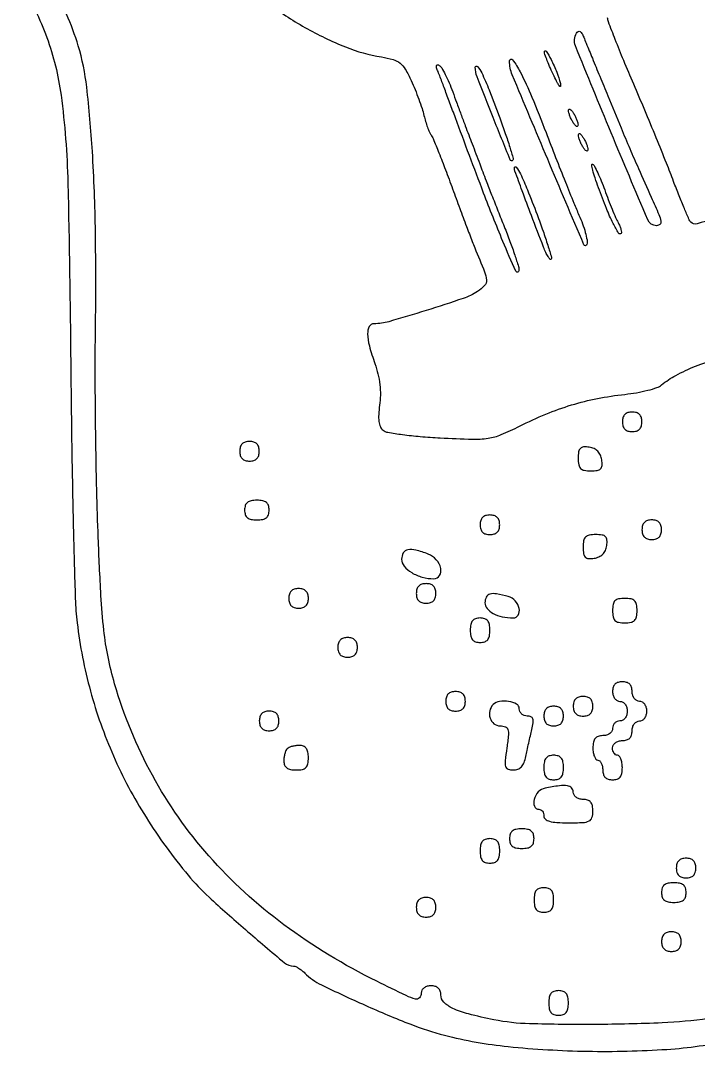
# Model space of a CAD drawing. Extents: x 0 to 400, y 1 to 699.
# Drawn here: x 106.3 to 244.5, y 0.6 to 210.8 of the extents above; entities that cross this region are included whole.
import ezdxf

# ---------------------------------------------------------------- set-up
doc = ezdxf.new("R2010")
doc.units = 0

msp = doc.modelspace()

# ---------------------------------------------------------------- linework, layer by layer
for points in [[(106.354611, 218.136524, -0.056083), (111.688073, 207.3903, -0.05433), (114.571514, 195.612156, -0.02691), (115.964151, 177.731987, -0.003852), (116.559932, 141, 0.001721), (116.774831, 123.026044, 0.002278), (117.101368, 106.6625, 0.001628), (117.482181, 92.950146, 0.022493), (117.859114, 88, 0.036089), (120.579294, 74.090355, 0.037295), (125.25178, 60.874091, 0.036846), (131.897518, 48.355577, 0.033537), (140.5, 36.525934, 0.032534), (144.749839, 32.062065, 0.008389), (152.17675, 25.440515, 0.003376), (160.130842, 18.67804, 0.176254), (161.994556, 18, -0.107723), (162.42004, 17.907254, -0.031267), (163.015405, 17.588353, -0.029862), (163.658628, 17.13498, -0.027938), (164.258493, 16.59865, 0.083249), (167.644319, 14.185139, 0.008585), (176.564651, 10.029145, 0.011486), (185.85938, 6.144718, 0.030042), (192.742752, 3.918375, 0.038076), (205.719018, 1.602152, 0.020736), (221.884498, 0.646403, 0.020733), (238.091197, 1.033379, 0.037698), (251.201269, 2.890141, -0.002171)], [(156.635559, 214.452184, 0.032606), (164.29912, 209.430231, 0.032594), (172.559536, 205.442661, 0.056562), (179.889269, 203.401716, -0.030027), (182.261925, 202.874631, -0.098364), (183.684025, 202.143765, -0.093129), (184.76099, 200.901498, -0.02527), (185.96275, 198.58177, -0.010823), (186.738906, 196.775357, -0.008409), (187.507166, 194.778959, -0.008516), (188.160751, 192.892426, -0.020291), (188.564796, 191.465309, 0.014043), (188.890719, 190.256725, 0.014357), (189.281831, 189.07731, 0.014248), (189.6793, 188.07464, 0.056489), (190.007371, 187.5, -0.060595), (190.427424, 186.750061, -0.002442), (191.598883, 183.85625, -0.004254), (192.942954, 180.403822, -0.002996), (194.397934, 176.5, 0.000934), (195.861043, 172.524334, 0.001177), (197.230897, 168.85, 0.000934), (198.393131, 165.772318, 0.009418), (198.903939, 164.5, -0.004701), (200.921533, 159.60854, -0.079081), (201.309045, 157.907413, -0.20608), (200.912552, 156.787714, -0.061065), (199.494236, 155.588181, -0.063339), (196.565962, 154.160891, -0.006115), (189.029975, 151.70703, -0.00579), (181.409693, 149.424884, -0.069965), (178.388133, 149, 0.275188), (177.423676, 148.425694, 0.130196), (177.07021, 146.966757, 0.061224), (177.430059, 144.476939, 0.019197), (178.560715, 140.875727, -0.028862), (179.181197, 138.757089, -0.028543), (179.556348, 136.573224, -0.02931), (179.67356, 134.422688, -0.035273), (179.522553, 132.404116, 0.022229), (179.332418, 130.523035, 0.047573), (179.388961, 129.066018, 0.065139), (179.679753, 127.990054, 0.127126), (180.211838, 127.285674, 0.126604), (181.17151, 126.858161, 0.00845), (184.173836, 126.403422, 0.011752), (187.816571, 126.001405, 0.008505), (191.890581, 125.718195, 0.006403), (198.422658, 125.459457, 0.043444), (201.645767, 125.653241, 0.061204), (204.318352, 126.39043, 0.019693), (208.061687, 128.110724, -0.019778), (213.433057, 130.578085, -0.024237), (218.634655, 132.433255, -0.02468), (223.909635, 133.750861, -0.021939), (229.5, 134.604647, 0.016438), (231.907052, 134.945218, 0.018844), (234.178125, 135.431925, 0.018283), (236.057322, 135.983217, 0.094155), (237, 136.510112, -0.051912), (239.905158, 138.470889, -0.026324), (243.906053, 140.341421, -0.025004), (248.450794, 141.922022, -0.026321)], [(246.5, 7.315044, -0.026317), (237.122567, 6.426909, -0.009014), (223.471471, 6.102246, -0.008097), (210.080403, 6.242091, -0.042892), (202.799221, 7.063724, -0.013148), (197.618668, 8.24612, -0.04686), (194.41991, 9.393283, -0.08487), (192.619221, 10.644666, -0.201184), (192, 12.12132, 0.082508), (191.867116, 12.921124, 0.122452), (191.483856, 13.515165, 0.117348), (190.852971, 13.876806, 0.071842), (190, 14, 0.072314), (189.230589, 13.888136, 0.08892), (188.583333, 13.5625, 0.10214), (188.153209, 13.075754, 0.130775), (188, 12.5, -0.179652), (187.639415, 11.528824, -0.287571), (186.82161, 11.276077, -0.047601), (184.928461, 11.978774, -0.002336), (178.927574, 14.916248, -0.043966), (160.016159, 26.452853, -0.053315), (144.715006, 40.485156, -0.055496), (133.200786, 56.91678, -0.054624), (125.509343, 75.564515, -0.020355), (124.15782, 81.055029, -0.022184), (123.30261, 86.482304, -0.014511), (122.711165, 93.599549, -0.003541), (122.160226, 105.3611, -0.004209), (121.858057, 115.00911, -0.00244), (121.649158, 126.606073, -0.002439), (121.553153, 138.237426, -0.004103), (121.600304, 148, 0.00688), (121.58607, 167.663424, 0.011597), (120.964797, 184.145374, 0.013272), (119.817476, 197.237616, 0.044181), (118.084565, 205.688316, 0.03405), (115.673856, 212.119494, 0.019329)], [(251.12366, 171.436878, -0.005522), (244.228684, 169.363437, -0.288814), (242.952329, 169.732193, -0.078251), (242.575034, 170.319492, -0.003714), (241.643675, 172.477582, -0.006023), (240.583879, 175.070955, -0.004291), (239.456839, 178, 0.005481), (238.012985, 181.725923, 0.002046), (235.907288, 186.926018, 0.002027), (233.566141, 192.574834, 0.002454), (231.322317, 197.854528, -0.003304), (229.282883, 202.676029, -0.004884), (227.563431, 206.934068, -0.002322), (226.155764, 210.57006, -0.091437), (226, 211.41469, -0.128798)]]:
    msp.add_lwpolyline(points, format="xyb")
for points in [[(226.023467, 195.5, 0.000824), (228.737002, 188.931064, 0.002894), (230.515138, 184.715641, 0.003099), (232.280092, 180.667651, 0.001053), (234.894458, 174.804864, -0.004166), (236.448112, 171.261604, -0.054755), (236.864641, 169.893305, -0.253997), (236.664414, 169.271177, -0.192825), (235.98739, 169, -0.300681), (234.188, 170.189641, -0.002092), (226.712028, 187.956902, -0.002361), (219.441924, 205.674708, -0.238956), (219.660814, 208.260203, -0.130259), (220.007359, 208.588367, -0.257509), (220.374937, 208.586543, -0.135038), (220.75482, 208.212628, -0.035627), (221.131897, 207.439216, 0.001473), (221.633498, 206.202654, 0.000135), (222.890537, 203.132145, 0.000174), (224.391897, 199.471303, 0.000137)], [(216.373128, 198, -0.083198), (216.415045, 197.463601, -0.661985), (216.247641, 197.409375, -0.057257), (215.785734, 198.084313, -0.00938), (215.071929, 199.5, -0.008336), (214.332836, 201.10486, -0.010428), (213.703361, 202.61875, -0.008801), (213.226741, 203.902116, -0.076117), (213.114201, 204.5, -0.753709), (213.45296, 204.609698, -0.03188), (214.459741, 202.885412, -0.020562), (215.634563, 200.280083, -0.034641)], [(194.423852, 196.282655, 0.001533), (195.194761, 194.160143, 0.001018), (196.0915, 191.729905, 0.001025), (196.971754, 189.374021, 0.002), (197.684915, 187.5, -0.000729), (198.369841, 185.713851, -0.000473), (199.156758, 183.646875, -0.000476), (199.921273, 181.627225, -0.000904), (200.532113, 180, 0.003252), (201.235271, 178.153255, 0.000908), (202.359863, 175.271983, 0.000916), (203.644123, 172.016728, 0.000962), (204.919379, 168.819518, -0.00623), (206.094213, 165.781452, -0.008446), (207.074318, 163.007569, -0.006002), (207.824242, 160.672439, -0.088284), (207.929363, 159.819518, -0.782794), (207.312695, 159.701564, -0.009387), (204.640076, 165.805686, -0.007691), (200.71994, 175.662196, -0.002224), (194.969313, 191, 0.000638), (193.850961, 194.011843, 0.000753), (192.784692, 196.859126, 0.000657), (191.877452, 199.261108, 0.004735), (191.427716, 200.414045, -0.02248), (191.149221, 201.210335, -0.122356), (191.12747, 201.663211, -0.373643), (191.317828, 201.810988, -0.125284), (191.681732, 201.6967, -0.122356), (192.173227, 201.193589, -0.01535), (192.908644, 199.845877, -0.017311), (193.69029, 198.160264, -0.013565)], [(213.438063, 188, 0.001912), (215.407538, 182.897246, 0.002019), (217.380966, 177.901533, 0.001927), (219.115981, 173.608823, 0.009158), (220.162843, 171.175431, -0.018927), (220.887148, 169.396896, -0.021013), (221.447344, 167.629046, -0.020918), (221.795678, 166.093141, -0.093868), (221.790176, 165.175431, -0.738977), (221.173948, 165.110616, -0.000876), (213.787456, 182.531674, -0.001219), (206.566717, 199.762385, -0.098919), (206, 202.598916, -0.715246), (206.628714, 202.813582, -0.046743), (208.168791, 200.382223, -0.019033), (210.555229, 195.221716, -0.007642)], [(204.004286, 190.988376, -0.005281), (205.145097, 187.790677, -0.008453), (206.043729, 185.034888, -0.00311), (206.753259, 182.675208, -0.274409), (206.665839, 182.332506, -0.536287), (206.138172, 182.43898, -0.001268), (202.650586, 191.054408, -0.002757), (199.380613, 199.323022, -0.099609), (199.030409, 201.33282, -0.684449), (199.457403, 201.485944, -0.066725), (200.328539, 200.160484, -0.018867), (201.837893, 196.692133, -0.004871)], [(219.969374, 189.5, -0.190341), (219.877628, 189.267727, -0.335455), (219.684621, 189.234375, -0.102785), (219.374359, 189.485814, -0.027796), (219, 190, -0.026766), (218.628962, 190.647707, -0.024204), (218.315379, 191.353125, -0.024967), (218.096832, 192.012663, -0.067616), (218.030626, 192.5, -0.190341), (218.122372, 192.732273, -0.335455), (218.315379, 192.765625, -0.102785), (218.625641, 192.514186, -0.027796), (219, 192, -0.026766), (219.371038, 191.352293, -0.024204), (219.684621, 190.646875, -0.024967), (219.903168, 189.987337, -0.067616)], [(221.969374, 184.5, -0.190341), (221.877628, 184.267727, -0.335455), (221.684621, 184.234375, -0.102785), (221.374359, 184.485814, -0.027796), (221, 185, -0.026766), (220.628962, 185.647707, -0.024204), (220.315379, 186.353125, -0.024967), (220.096832, 187.012663, -0.067616), (220.030626, 187.5, -0.190341), (220.122372, 187.732273, -0.335455), (220.315379, 187.765625, -0.102785), (220.625641, 187.514186, -0.027796), (221, 187, -0.026766), (221.371038, 186.352293, -0.024204), (221.684621, 185.646875, -0.024967), (221.903168, 184.987337, -0.067616)], [(211.609726, 171.281468, -0.005402), (212.83755, 167.907184, -0.008644), (213.804587, 164.997745, -0.00324), (214.566663, 162.508833, -0.275693), (214.473575, 162.140242, -0.4399), (214.244952, 162.150182, -0.035888), (213.851249, 162.693851, -0.030256), (213.398842, 163.532879, -0.016453), (212.941462, 164.611312, -0.001289), (210.46624, 171.076481, -0.002757), (208.595472, 176.083799, -0.001007), (207.112361, 180.146518, -0.087222), (207, 180.785726, -0.711792), (207.372875, 180.914948, -0.053957), (208.221804, 179.559073, -0.017684), (209.653182, 176.321044, -0.005269)], [(225.411195, 176.282655, 0.005774), (226.139141, 174.316129, 0.005733), (226.913985, 172.362238, 0.005634), (227.630252, 170.669403, 0.022174), (228.128812, 169.652621, -0.024243), (228.486336, 168.915781, -0.034743), (228.72413, 168.230083, -0.037371), (228.831089, 167.672883, -0.228965), (228.737461, 167.404128, -0.489547), (228.20313, 167.471325, -0.019242), (227.118095, 169.473067, -0.018917), (225.771095, 172.486082, -0.007344), (224.127803, 176.74953, -0.009192), (223.437932, 178.732391, -0.018643), (222.982903, 180.319866, -0.022602), (222.765402, 181.411465, -0.639505), (222.947923, 181.532185, -0.134826), (223.324272, 181.127542, -0.010604), (223.98312, 179.79755, -0.013817), (224.701967, 178.148604, -0.010123)], [(229, 129, 0.072254), (229.126841, 128.126841, 0.124864), (229.5, 127.5, 0.124864), (230.126841, 127.126841, 0.072254), (231, 127, 0.072254), (231.873159, 127.126841, 0.124864), (232.5, 127.5, 0.124864), (232.873159, 128.126841, 0.072254), (233, 129, 0.072254), (232.873159, 129.873159, 0.124864), (232.5, 130.5, 0.124864), (231.873159, 130.873159, 0.072254), (231, 131, 0.072254), (230.126841, 130.873159, 0.124864), (229.5, 130.5, 0.124864), (229.126841, 129.873159, 0.072254)], [(151, 123, 0.072254), (151.126841, 122.126841, 0.124864), (151.5, 121.5, 0.124864), (152.126841, 121.126841, 0.072254), (153, 121, 0.072254), (153.873159, 121.126841, 0.124864), (154.5, 121.5, 0.124864), (154.873159, 122.126841, 0.072254), (155, 123, 0.072254), (154.873159, 123.873159, 0.124864), (154.5, 124.5, 0.124864), (153.873159, 124.873159, 0.072254), (153, 125, 0.072254), (152.126841, 124.873159, 0.124864), (151.5, 124.5, 0.124864), (151.126841, 123.873159, 0.072254)], [(220, 121.569551, 0.042944), (220.114059, 120.243985, 0.154648), (220.5, 119.5, 0.154648), (221.243985, 119.114059, 0.042944), (222.569551, 119, 0.03591), (223.893075, 119.095178, 0.161847), (224.576922, 119.43782, 0.18449), (224.869085, 120.091139, 0.049221), (224.819551, 121.25, 0.071286), (224.534868, 122.227453, 0.090158), (224, 123, 0.090158), (223.227453, 123.534868, 0.071286), (222.25, 123.819551, 0.049221), (221.091139, 123.869085, 0.18449), (220.43782, 123.576922, 0.161847), (220.095178, 122.893075, 0.03591)], [(152, 111, 0.07578), (152.142566, 110.064742, 0.149477), (152.5625, 109.45, 0.124434), (153.317234, 109.106468, 0.044917), (154.5, 109, 0.044917), (155.682766, 109.106468, 0.124434), (156.4375, 109.45, 0.149477), (156.857434, 110.064742, 0.07578), (157, 111, 0.07578), (156.857434, 111.935258, 0.149477), (156.4375, 112.55, 0.124434), (155.682766, 112.893532, 0.044917), (154.5, 113, 0.044917), (153.317234, 112.893532, 0.124434), (152.5625, 112.55, 0.149477), (152.142566, 111.935258, 0.07578)], [(200, 108, 0.072254), (200.126841, 107.126841, 0.124864), (200.5, 106.5, 0.124864), (201.126841, 106.126841, 0.072254), (202, 106, 0.072254), (202.873159, 106.126841, 0.124864), (203.5, 106.5, 0.124864), (203.873159, 107.126841, 0.072254), (204, 108, 0.072254), (203.873159, 108.873159, 0.124864), (203.5, 109.5, 0.124864), (202.873159, 109.873159, 0.072254), (202, 110, 0.072254), (201.126841, 109.873159, 0.124864), (200.5, 109.5, 0.124864), (200.126841, 108.873159, 0.072254)], [(233, 107, 0.072254), (233.126841, 106.126841, 0.124864), (233.5, 105.5, 0.124864), (234.126841, 105.126841, 0.072254), (235, 105, 0.072254), (235.873159, 105.126841, 0.124864), (236.5, 105.5, 0.124864), (236.873159, 106.126841, 0.072254), (237, 107, 0.072254), (236.873159, 107.873159, 0.124864), (236.5, 108.5, 0.124864), (235.873159, 108.873159, 0.072254), (235, 109, 0.072254), (234.126841, 108.873159, 0.124864), (233.5, 108.5, 0.124864), (233.126841, 107.873159, 0.072254)], [(221, 103.430449, 0.03591), (221.095178, 102.106925, 0.161847), (221.43782, 101.423078, 0.18449), (222.091139, 101.130915, 0.049221), (223.25, 101.180449, 0.071286), (224.227453, 101.465132, 0.090158), (225, 102, 0.090158), (225.534868, 102.772547, 0.071286), (225.819551, 103.75, 0.049221), (225.869085, 104.908861, 0.18449), (225.576922, 105.56218, 0.161847), (224.893075, 105.904822, 0.03591), (223.569551, 106, 0.042944), (222.243985, 105.885941, 0.154648), (221.5, 105.5, 0.154648), (221.114059, 104.756015, 0.042944)], [(184, 100.975249, 0.179143), (184.524256, 99.558976, 0.079487), (186.066821, 98.251486, 0.068492), (188.226511, 97.318738, 0.067834), (190.5651, 97, 0.259356), (191.731615, 97.648721, 0.196726), (191.979865, 99.119192, 0.125763), (191.080119, 100.884097, 0.122053), (189.4349, 102.024751, 0.027308), (186.876686, 102.840605, 0.111679), (185.257661, 102.891913, 0.214731), (184.349151, 102.251795, 0.13429)], [(161, 93, 0.072254), (161.126841, 92.126841, 0.124864), (161.5, 91.5, 0.124864), (162.126841, 91.126841, 0.072254), (163, 91, 0.072254), (163.873159, 91.126841, 0.124864), (164.5, 91.5, 0.124864), (164.873159, 92.126841, 0.072254), (165, 93, 0.072254), (164.873159, 93.873159, 0.124864), (164.5, 94.5, 0.124864), (163.873159, 94.873159, 0.072254), (163, 95, 0.072254), (162.126841, 94.873159, 0.124864), (161.5, 94.5, 0.124864), (161.126841, 93.873159, 0.072254)], [(187, 94, 0.072254), (187.126841, 93.126841, 0.124864), (187.5, 92.5, 0.124864), (188.126841, 92.126841, 0.072254), (189, 92, 0.072254), (189.873159, 92.126841, 0.124864), (190.5, 92.5, 0.124864), (190.873159, 93.126841, 0.072254), (191, 94, 0.072254), (190.873159, 94.873159, 0.124864), (190.5, 95.5, 0.124864), (189.873159, 95.873159, 0.072254), (189, 96, 0.072254), (188.126841, 95.873159, 0.124864), (187.5, 95.5, 0.124864), (187.126841, 94.873159, 0.072254)], [(201, 92.116631, 0.174468), (201.429799, 90.922379, 0.096553), (202.642418, 89.926911, 0.073291), (204.490466, 89.255374, 0.047861), (206.75, 89.013655, 0.271409), (207.772079, 89.597672, 0.189024), (207.97288, 90.944667, 0.126819), (207.168371, 92.497764, 0.145698), (205.75, 93.369714, 0.020727), (203.329905, 93.911882, 0.109654), (201.980399, 93.858556, 0.218781), (201.264629, 93.269361, 0.11331)], [(227, 90.5, 0.045527), (227.115743, 89.231486, 0.152009), (227.5, 88.5, 0.152009), (228.231486, 88.115743, 0.045527), (229.5, 88, 0.045527), (230.768514, 88.115743, 0.152009), (231.5, 88.5, 0.152009), (231.884257, 89.231486, 0.045527), (232, 90.5, 0.045527), (231.884257, 91.768514, 0.152009), (231.5, 92.5, 0.152009), (230.768514, 92.884257, 0.045527), (229.5, 93, 0.045527), (228.231486, 92.884257, 0.152009), (227.5, 92.5, 0.152009), (227.115743, 91.768514, 0.045527)], [(198, 86.5, 0.044917), (198.106468, 85.317234, 0.124434), (198.45, 84.5625, 0.149477), (199.064742, 84.142566, 0.07578), (200, 84, 0.07578), (200.935258, 84.142566, 0.149477), (201.55, 84.5625, 0.124434), (201.893532, 85.317234, 0.044917), (202, 86.5, 0.044917), (201.893532, 87.682766, 0.124434), (201.55, 88.4375, 0.149477), (200.935258, 88.857434, 0.07578), (200, 89, 0.07578), (199.064742, 88.857434, 0.149477), (198.45, 88.4375, 0.124434), (198.106468, 87.682766, 0.044917)], [(171, 83, 0.072254), (171.126841, 82.126841, 0.124864), (171.5, 81.5, 0.124864), (172.126841, 81.126841, 0.072254), (173, 81, 0.072254), (173.873159, 81.126841, 0.124864), (174.5, 81.5, 0.124864), (174.873159, 82.126841, 0.072254), (175, 83, 0.072254), (174.873159, 83.873159, 0.124864), (174.5, 84.5, 0.124864), (173.873159, 84.873159, 0.072254), (173, 85, 0.072254), (172.126841, 84.873159, 0.124864), (171.5, 84.5, 0.124864), (171.126841, 83.873159, 0.072254)], [(227, 74, 0.072314), (227.111864, 73.230589, 0.08892), (227.4375, 72.583333, 0.10214), (227.924246, 72.153209, 0.130775), (228.5, 72, -0.130775), (229.075754, 71.846791, -0.10214), (229.5625, 71.416667, -0.08892), (229.888136, 70.769411, -0.072314), (230, 70, -0.072314), (229.888136, 69.230589, -0.08892), (229.5625, 68.583333, -0.10214), (229.075754, 68.153209, -0.130775), (228.5, 68, 0.099038), (227.927543, 67.885486, 0.097945), (227.440625, 67.559375, 0.097945), (227.114514, 67.072457, 0.099038), (227, 66.5, -0.130775), (226.846791, 65.924246, -0.10214), (226.416667, 65.4375, -0.08892), (225.769411, 65.111864, -0.072314), (225, 65, 0.07578), (224.064742, 64.857434, 0.149477), (223.45, 64.4375, 0.124434), (223.106468, 63.682766, 0.044917), (223, 62.5, 0.038131), (223.073116, 61.542644, 0.057076), (223.29375, 60.734375, 0.074992), (223.617064, 60.182831, 0.226478), (224, 60, -0.191087), (224.381882, 59.848523, -0.088204), (224.70625, 59.4125, -0.068025), (224.926307, 58.765418, -0.048028), (225, 58, 0.072254), (225.126841, 57.126841, 0.124864), (225.5, 56.5, 0.124864), (226.126841, 56.126841, 0.072254), (227, 56, 0.07578), (227.935258, 56.142566, 0.149477), (228.55, 56.5625, 0.124434), (228.893532, 57.317234, 0.044917), (229, 58.5, 0.038131), (228.926884, 59.457356, 0.057076), (228.70625, 60.265625, 0.074992), (228.382936, 60.817169, 0.226478), (228, 61, -0.148195), (227.618646, 61.115568, -0.098894), (227.29375, 61.440625, -0.082425), (227.074694, 61.926543, -0.064853), (227, 62.5, -0.130775), (227.153209, 63.075754, -0.10214), (227.583333, 63.5625, -0.08892), (228.230589, 63.888136, -0.072314), (229, 64, 0.072254), (229.873159, 64.126841, 0.124864), (230.5, 64.5, 0.124864), (230.873159, 65.126841, 0.072254), (231, 66, -0.072314), (231.111864, 66.769411, -0.08892), (231.4375, 67.416667, -0.10214), (231.924246, 67.846791, -0.130775), (232.5, 68, 0.130775), (233.075754, 68.153209, 0.10214), (233.5625, 68.583333, 0.08892), (233.888136, 69.230589, 0.072314), (234, 70, 0.072314), (233.888136, 70.769411, 0.08892), (233.5625, 71.416667, 0.10214), (233.075754, 71.846791, 0.130775), (232.5, 72, -0.130775), (231.924246, 72.153209, -0.10214), (231.4375, 72.583333, -0.08892), (231.111864, 73.230589, -0.072314), (231, 74, 0.072254), (230.873159, 74.873159, 0.124864), (230.5, 75.5, 0.124864), (229.873159, 75.873159, 0.072254), (229, 76, 0.072254), (228.126841, 75.873159, 0.124864), (227.5, 75.5, 0.124864), (227.126841, 74.873159, 0.072254)], [(193, 72, 0.072254), (193.126841, 71.126841, 0.124864), (193.5, 70.5, 0.124864), (194.126841, 70.126841, 0.072254), (195, 70, 0.072254), (195.873159, 70.126841, 0.124864), (196.5, 70.5, 0.124864), (196.873159, 71.126841, 0.072254), (197, 72, 0.072254), (196.873159, 72.873159, 0.124864), (196.5, 73.5, 0.124864), (195.873159, 73.873159, 0.072254), (195, 74, 0.072254), (194.126841, 73.873159, 0.124864), (193.5, 73.5, 0.124864), (193.126841, 72.873159, 0.072254)], [(202.666667, 71.333333, 0.142519), (201.973018, 70.07043, 0.133408), (202.041019, 68.596879, 0.144262), (202.828652, 67.440423, 0.173288), (204.061273, 67, -0.081056), (205.168128, 66.81938, -0.241648), (205.688459, 66.286065, -0.102238), (205.794286, 65.176692, -0.010047), (205.447729, 62.5, 0.01019), (205.105424, 59.850209, 0.098943), (205.205727, 58.728137, 0.237941), (205.713126, 58.187391, 0.087726), (206.772957, 58, 0.092177), (207.699533, 58.172282, 0.11421), (208.424185, 58.662853, 0.093062), (208.959321, 59.511372, 0.044697), (209.325903, 60.75, -0.003415), (209.586494, 62.001812, -0.00199), (209.915309, 63.5, -0.001989), (210.256608, 64.998036, -0.003364), (210.555979, 66.25, 0.023831), (210.829409, 67.643254, 0.11939), (210.757257, 68.429442, 0.214424), (210.364505, 68.849663, 0.099507), (209.616577, 69, -0.091651), (208.999441, 69.114081, -0.095899), (208.47487, 69.440625, -0.099476), (208.123833, 69.9277, -0.106951), (208, 70.5, 0.276183), (207.442939, 71.431574, 0.084686), (205.824217, 71.975134, 0.076123), (203.950398, 71.980836, 0.160479)], [(219, 71, 0.072254), (219.126841, 70.126841, 0.124864), (219.5, 69.5, 0.124864), (220.126841, 69.126841, 0.072254), (221, 69, 0.072254), (221.873159, 69.126841, 0.124864), (222.5, 69.5, 0.124864), (222.873159, 70.126841, 0.072254), (223, 71, 0.072254), (222.873159, 71.873159, 0.124864), (222.5, 72.5, 0.124864), (221.873159, 72.873159, 0.072254), (221, 73, 0.072254), (220.126841, 72.873159, 0.124864), (219.5, 72.5, 0.124864), (219.126841, 71.873159, 0.072254)], [(155, 68, 0.072254), (155.126841, 67.126841, 0.124864), (155.5, 66.5, 0.124864), (156.126841, 66.126841, 0.072254), (157, 66, 0.072254), (157.873159, 66.126841, 0.124864), (158.5, 66.5, 0.124864), (158.873159, 67.126841, 0.072254), (159, 68, 0.072254), (158.873159, 68.873159, 0.124864), (158.5, 69.5, 0.124864), (157.873159, 69.873159, 0.072254), (157, 70, 0.072254), (156.126841, 69.873159, 0.124864), (155.5, 69.5, 0.124864), (155.126841, 68.873159, 0.072254)], [(213, 69, 0.072254), (213.126841, 68.126841, 0.124864), (213.5, 67.5, 0.124864), (214.126841, 67.126841, 0.072254), (215, 67, 0.072254), (215.873159, 67.126841, 0.124864), (216.5, 67.5, 0.124864), (216.873159, 68.126841, 0.072254), (217, 69, 0.072254), (216.873159, 69.873159, 0.124864), (216.5, 70.5, 0.124864), (215.873159, 70.873159, 0.072254), (215, 71, 0.072254), (214.126841, 70.873159, 0.124864), (213.5, 70.5, 0.124864), (213.126841, 69.873159, 0.072254)], [(160.666667, 62.333333, 0.097261), (160.4101, 61.951373, 0.034257), (160.195833, 61.323958, 0.032464), (160.049166, 60.584091, 0.03271), (160, 59.833333, 0.092034), (160.1537, 59.005391, 0.143714), (160.590909, 58.433333, 0.113457), (161.355925, 58.103739, 0.045244), (162.5, 58, 0.045527), (163.768514, 58.115743, 0.152009), (164.5, 58.5, 0.152009), (164.884257, 59.231486, 0.045527), (165, 60.5, 0.045244), (164.896261, 61.644075, 0.113457), (164.566667, 62.409091, 0.143714), (163.994609, 62.8463, 0.092034), (163.166667, 63, 0.03271), (162.415909, 62.950834, 0.032464), (161.676042, 62.804167, 0.034257), (161.048627, 62.5899, 0.097261)], [(213, 58.5, 0.044917), (213.106468, 57.317234, 0.124434), (213.45, 56.5625, 0.149477), (214.064742, 56.142566, 0.07578), (215, 56, 0.07578), (215.935258, 56.142566, 0.149477), (216.55, 56.5625, 0.124434), (216.893532, 57.317234, 0.044917), (217, 58.5, 0.044917), (216.893532, 59.682766, 0.124434), (216.55, 60.4375, 0.149477), (215.935258, 60.857434, 0.07578), (215, 61, 0.07578), (214.064742, 60.857434, 0.149477), (213.45, 60.4375, 0.124434), (213.106468, 59.682766, 0.044917)], [(213.25, 54.294267, 0.160271), (211.872737, 53.527284, 0.11591), (211.00261, 51.986384, 0.172525), (211.083259, 50.607642, 0.301323), (212, 50, -0.137303), (212.381339, 49.89327, -0.100211), (212.70625, 49.593269, -0.086171), (212.924984, 49.144549, -0.070529), (213, 48.615385, 0.228338), (213.305062, 47.982208, 0.101013), (214.152778, 47.55, 0.052611), (215.646134, 47.301292, 0.014977), (218, 47.230769, 0.010538), (220.994005, 47.293876, 0.101059), (222.225806, 47.6, 0.21327), (222.808856, 48.284495, 0.071444), (223, 49.615385, 0.049655), (222.889454, 50.725794, 0.125515), (222.540323, 51.451923, 0.144601), (221.923353, 51.861171, 0.074756), (221, 52, -0.072314), (220.230589, 52.111864, -0.08892), (219.583333, 52.4375, -0.10214), (219.153209, 52.924246, -0.130775), (219, 53.5, 0.196134), (218.657829, 54.338734, 0.166213), (217.797234, 54.772297, 0.068473), (216.157653, 54.77317, 0.01352)], [(206, 44, 0.07578), (206.142566, 43.064742, 0.149477), (206.5625, 42.45, 0.124434), (207.317234, 42.106468, 0.044917), (208.5, 42, 0.044917), (209.682766, 42.106468, 0.124434), (210.4375, 42.45, 0.149477), (210.857434, 43.064742, 0.07578), (211, 44, 0.07578), (210.857434, 44.935258, 0.149477), (210.4375, 45.55, 0.124434), (209.682766, 45.893532, 0.044917), (208.5, 46, 0.044917), (207.317234, 45.893532, 0.124434), (206.5625, 45.55, 0.149477), (206.142566, 44.935258, 0.07578)], [(200, 41.5, 0.044917), (200.106468, 40.317234, 0.124434), (200.45, 39.5625, 0.149477), (201.064742, 39.142566, 0.07578), (202, 39, 0.07578), (202.935258, 39.142566, 0.149477), (203.55, 39.5625, 0.124434), (203.893532, 40.317234, 0.044917), (204, 41.5, 0.044917), (203.893532, 42.682766, 0.124434), (203.55, 43.4375, 0.149477), (202.935258, 43.857434, 0.07578), (202, 44, 0.07578), (201.064742, 43.857434, 0.149477), (200.45, 43.4375, 0.124434), (200.106468, 42.682766, 0.044917)], [(240, 38, 0.072254), (240.126841, 37.126841, 0.124864), (240.5, 36.5, 0.124864), (241.126841, 36.126841, 0.072254), (242, 36, 0.072254), (242.873159, 36.126841, 0.124864), (243.5, 36.5, 0.124864), (243.873159, 37.126841, 0.072254), (244, 38, 0.072254), (243.873159, 38.873159, 0.124864), (243.5, 39.5, 0.124864), (242.873159, 39.873159, 0.072254), (242, 40, 0.072254), (241.126841, 39.873159, 0.124864), (240.5, 39.5, 0.124864), (240.126841, 38.873159, 0.072254)], [(211, 31.5, 0.044917), (211.106468, 30.317234, 0.124434), (211.45, 29.5625, 0.149477), (212.064742, 29.142566, 0.07578), (213, 29, 0.07578), (213.935258, 29.142566, 0.149477), (214.55, 29.5625, 0.124434), (214.893532, 30.317234, 0.044917), (215, 31.5, 0.044917), (214.893532, 32.682766, 0.124434), (214.55, 33.4375, 0.149477), (213.935258, 33.857434, 0.07578), (213, 34, 0.07578), (212.064742, 33.857434, 0.149477), (211.45, 33.4375, 0.124434), (211.106468, 32.682766, 0.044917)], [(237, 33, 0.07578), (237.142566, 32.064742, 0.149477), (237.5625, 31.45, 0.124434), (238.317234, 31.106468, 0.044917), (239.5, 31, 0.044917), (240.682766, 31.106468, 0.124434), (241.4375, 31.45, 0.149477), (241.857434, 32.064742, 0.07578), (242, 33, 0.07578), (241.857434, 33.935258, 0.149477), (241.4375, 34.55, 0.124434), (240.682766, 34.893532, 0.044917), (239.5, 35, 0.044917), (238.317234, 34.893532, 0.124434), (237.5625, 34.55, 0.149477), (237.142566, 33.935258, 0.07578)], [(187, 30, 0.072254), (187.126841, 29.126841, 0.124864), (187.5, 28.5, 0.124864), (188.126841, 28.126841, 0.072254), (189, 28, 0.072254), (189.873159, 28.126841, 0.124864), (190.5, 28.5, 0.124864), (190.873159, 29.126841, 0.072254), (191, 30, 0.072254), (190.873159, 30.873159, 0.124864), (190.5, 31.5, 0.124864), (189.873159, 31.873159, 0.072254), (189, 32, 0.072254), (188.126841, 31.873159, 0.124864), (187.5, 31.5, 0.124864), (187.126841, 30.873159, 0.072254)], [(237, 23, 0.072254), (237.126841, 22.126841, 0.124864), (237.5, 21.5, 0.124864), (238.126841, 21.126841, 0.072254), (239, 21, 0.072254), (239.873159, 21.126841, 0.124864), (240.5, 21.5, 0.124864), (240.873159, 22.126841, 0.072254), (241, 23, 0.072254), (240.873159, 23.873159, 0.124864), (240.5, 24.5, 0.124864), (239.873159, 24.873159, 0.072254), (239, 25, 0.072254), (238.126841, 24.873159, 0.124864), (237.5, 24.5, 0.124864), (237.126841, 23.873159, 0.072254)], [(214, 10.5, 0.044917), (214.106468, 9.317234, 0.124434), (214.45, 8.5625, 0.149477), (215.064742, 8.142566, 0.07578), (216, 8, 0.07578), (216.935258, 8.142566, 0.149477), (217.55, 8.5625, 0.124434), (217.893532, 9.317234, 0.044917), (218, 10.5, 0.044917), (217.893532, 11.682766, 0.124434), (217.55, 12.4375, 0.149477), (216.935258, 12.857434, 0.07578), (216, 13, 0.07578), (215.064742, 12.857434, 0.149477), (214.45, 12.4375, 0.124434), (214.106468, 11.682766, 0.044917)]]:
    msp.add_lwpolyline(points, format="xyb", close=True)

doc.saveas('drawing.dxf')
